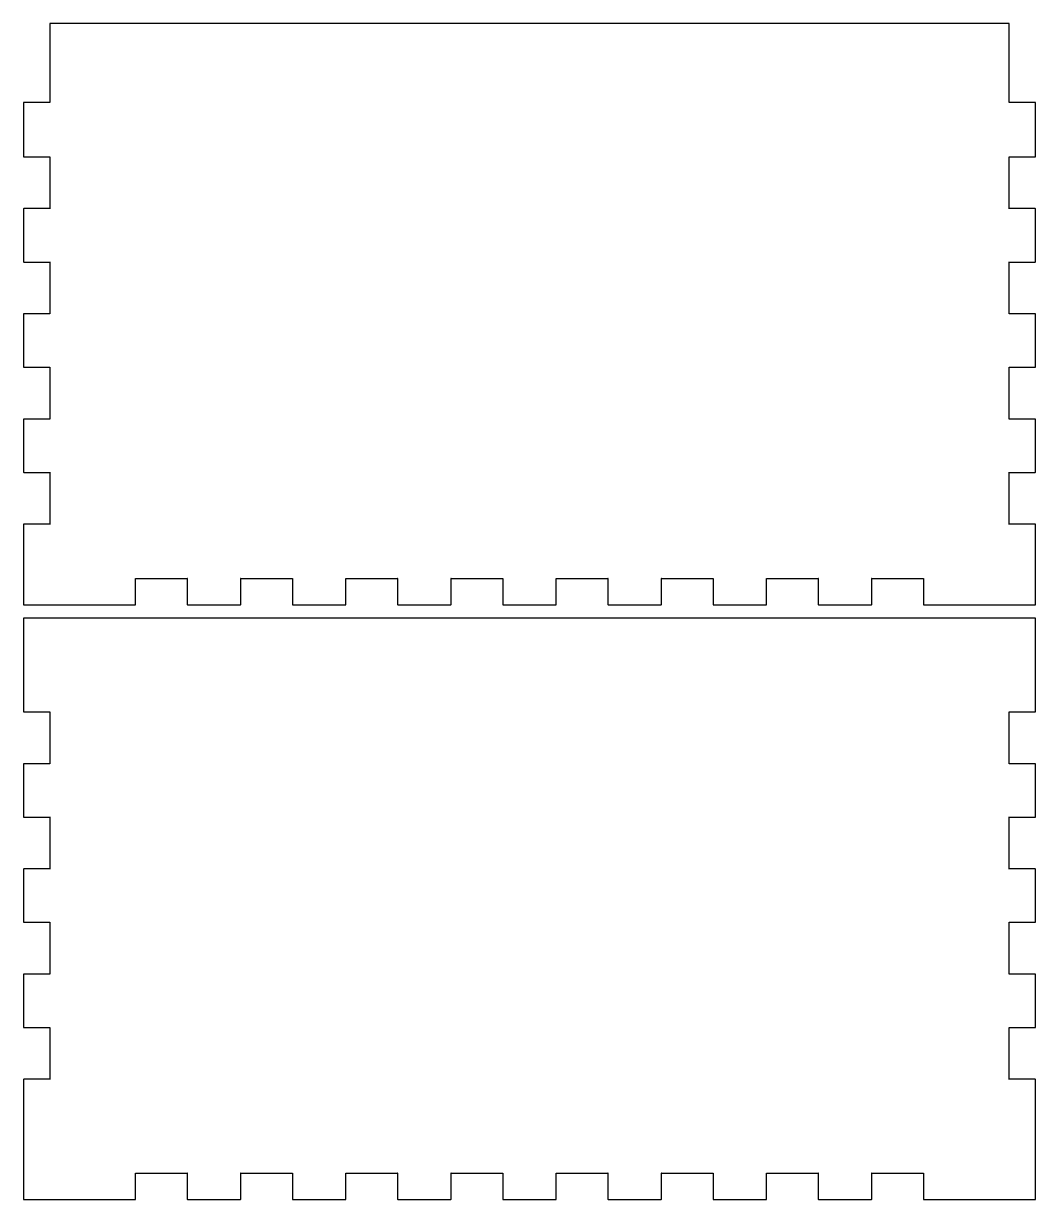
# Model space of a CAD drawing. Header units: millimetres. Extents: x 9 to 279, y 10 to 1234.
# Drawn here: x 29.1 to 279.3, y 377.2 to 667.9 of the extents above; entities that cross this region are included whole.
import ezdxf

# ---------------------------------------------------------------- set-up
doc = ezdxf.new("R2010")
doc.units = ezdxf.units.MM
doc.layers.get('0').update_dxf_attribs({"linetype": 'CONTINUOUS'})

msp = doc.modelspace()

# ---------------------------------------------------------------- linework, layer by layer
at = {"color": 7}
for points in [[(35.623, 667.8), (35.623, 648.4), (29.223, 648.4)], [(272.723, 667.9), (35.723, 667.9)], [(279.223, 648.4), (272.823, 648.4), (272.823, 667.8)], [(29.123, 648.3), (29.123, 635.05)], [(279.323, 635.05), (279.323, 648.3)], [(29.223, 634.95), (35.623, 634.95), (35.623, 622.15), (29.223, 622.15)], [(279.223, 622.15), (272.823, 622.15), (272.823, 634.95), (279.223, 634.95)], [(29.123, 622.05), (29.123, 609.05)], [(279.323, 609.05), (279.323, 622.05)], [(29.223, 608.95), (35.623, 608.95), (35.623, 596.15), (29.223, 596.15)], [(279.223, 596.15), (272.823, 596.15), (272.823, 608.95), (279.223, 608.95)], [(29.123, 596.05), (29.123, 583.05)], [(279.323, 583.05), (279.323, 596.05)], [(29.223, 582.95), (35.623, 582.95), (35.623, 570.15), (29.223, 570.15)], [(279.223, 570.15), (272.823, 570.15), (272.823, 582.95), (279.223, 582.95)], [(29.123, 570.05), (29.123, 557.05)], [(279.323, 557.05), (279.323, 570.05)], [(29.223, 556.95), (35.623, 556.95), (35.623, 544.15), (29.223, 544.15)], [(279.223, 544.15), (272.823, 544.15), (272.823, 556.95), (279.223, 556.95)], [(29.123, 544.05), (29.123, 530.8), (29.123, 524.3)], [(279.323, 524.3), (279.323, 530.8), (279.323, 544.05)], [(56.823, 524.3), (56.823, 530.7), (69.623, 530.7), (69.623, 524.3)], [(82.823, 524.3), (82.823, 530.7), (95.623, 530.7), (95.623, 524.3)], [(108.823, 524.3), (108.823, 530.7), (121.623, 530.7), (121.623, 524.3)], [(134.823, 524.3), (134.823, 530.7), (147.623, 530.7), (147.623, 524.3)], [(160.823, 524.3), (160.823, 530.7), (173.623, 530.7), (173.623, 524.3)], [(186.823, 524.3), (186.823, 530.7), (199.623, 530.7), (199.623, 524.3)], [(212.823, 524.3), (212.823, 530.7), (225.623, 530.7), (225.623, 524.3)], [(238.823, 524.3), (238.823, 530.7), (251.623, 530.7), (251.623, 524.3)], [(29.223, 524.2), (35.723, 524.2), (35.723, 524.2)], [(35.723, 524.2), (56.723, 524.2)], [(69.723, 524.2), (82.723, 524.2)], [(95.723, 524.2), (108.723, 524.2)], [(121.723, 524.2), (134.723, 524.2)], [(147.723, 524.2), (160.723, 524.2)], [(173.723, 524.2), (186.723, 524.2)], [(199.723, 524.2), (212.723, 524.2)], [(225.723, 524.2), (238.723, 524.2)], [(251.723, 524.2), (272.723, 524.2), (279.223, 524.2)], [(29.123, 520.85), (29.123, 497.85)], [(279.223, 520.95), (272.723, 520.95), (35.723, 520.95), (29.223, 520.95)], [(279.323, 497.85), (279.323, 520.85)], [(29.223, 497.75), (35.623, 497.75), (35.623, 484.95), (29.223, 484.95)], [(279.223, 484.95), (272.823, 484.95), (272.823, 497.75), (279.223, 497.75)], [(29.123, 484.85), (29.123, 471.85)], [(279.323, 471.85), (279.323, 484.85)], [(29.223, 471.75), (35.623, 471.75), (35.623, 458.95), (29.223, 458.95)], [(279.223, 458.95), (272.823, 458.95), (272.823, 471.75), (279.223, 471.75)], [(29.123, 458.85), (29.123, 445.85)], [(279.323, 445.85), (279.323, 458.85)], [(29.223, 445.75), (35.623, 445.75), (35.623, 432.95), (29.223, 432.95)], [(279.223, 432.95), (272.823, 432.95), (272.823, 445.75), (279.223, 445.75)], [(29.123, 432.85), (29.123, 419.85)], [(279.323, 419.85), (279.323, 432.85)], [(29.223, 419.75), (35.623, 419.75), (35.623, 406.95), (29.223, 406.95)], [(279.223, 406.95), (272.823, 406.95), (272.823, 419.75), (279.223, 419.75)], [(29.123, 406.85), (29.123, 383.85), (29.123, 377.35)], [(279.323, 377.35), (279.323, 383.85), (279.323, 406.85)], [(56.823, 377.35), (56.823, 383.75), (69.623, 383.75), (69.623, 377.35)], [(82.823, 377.35), (82.823, 383.75), (95.623, 383.75), (95.623, 377.35)], [(108.823, 377.35), (108.823, 383.75), (121.623, 383.75), (121.623, 377.35)], [(134.823, 377.35), (134.823, 383.75), (147.623, 383.75), (147.623, 377.35)], [(160.823, 377.35), (160.823, 383.75), (173.623, 383.75), (173.623, 377.35)], [(186.823, 377.35), (186.823, 383.75), (199.623, 383.75), (199.623, 377.35)], [(212.823, 377.35), (212.823, 383.75), (225.623, 383.75), (225.623, 377.35)], [(238.823, 377.35), (238.823, 383.75), (251.623, 383.75), (251.623, 377.35)], [(29.223, 377.25), (35.723, 377.25), (35.723, 377.25)], [(35.723, 377.25), (56.723, 377.25)], [(69.723, 377.25), (82.723, 377.25)], [(95.723, 377.25), (108.723, 377.25)], [(121.723, 377.25), (134.723, 377.25)], [(147.723, 377.25), (160.723, 377.25)], [(173.723, 377.25), (186.723, 377.25)], [(199.723, 377.25), (212.723, 377.25)], [(225.723, 377.25), (238.723, 377.25)], [(251.723, 377.25), (272.723, 377.25), (279.223, 377.25)]]:
    msp.add_lwpolyline(points, dxfattribs=at)
for points in [[(35.723, 667.9), (35.668, 667.9), (35.623, 667.855), (35.623, 667.8)], [(272.823, 667.8), (272.823, 667.855), (272.779, 667.9), (272.723, 667.9)], [(29.223, 648.4), (29.168, 648.4), (29.123, 648.355), (29.123, 648.3)], [(35.623, 648.4), (35.623, 648.3), (35.723, 648.4), (35.623, 648.4)], [(272.823, 648.4), (272.723, 648.4), (272.823, 648.3), (272.823, 648.4)], [(279.323, 648.3), (279.323, 648.355), (279.279, 648.4), (279.223, 648.4)], [(29.123, 635.05), (29.123, 634.995), (29.168, 634.95), (29.223, 634.95)], [(35.623, 634.95), (35.723, 634.95), (35.623, 635.05), (35.623, 634.95)], [(272.823, 634.95), (272.823, 635.05), (272.723, 634.95), (272.823, 634.95)], [(279.223, 634.95), (279.279, 634.95), (279.323, 634.995), (279.323, 635.05)], [(29.223, 622.15), (29.168, 622.15), (29.123, 622.105), (29.123, 622.05)], [(35.623, 622.15), (35.623, 622.05), (35.723, 622.15), (35.623, 622.15)], [(272.823, 622.15), (272.723, 622.15), (272.823, 622.05), (272.823, 622.15)], [(279.323, 622.05), (279.323, 622.105), (279.279, 622.15), (279.223, 622.15)], [(29.123, 609.05), (29.123, 608.995), (29.168, 608.95), (29.223, 608.95)], [(35.623, 608.95), (35.723, 608.95), (35.623, 609.05), (35.623, 608.95)], [(272.823, 608.95), (272.823, 609.05), (272.723, 608.95), (272.823, 608.95)], [(279.223, 608.95), (279.279, 608.95), (279.323, 608.995), (279.323, 609.05)], [(29.223, 596.15), (29.168, 596.15), (29.123, 596.105), (29.123, 596.05)], [(35.623, 596.15), (35.623, 596.05), (35.723, 596.15), (35.623, 596.15)], [(272.823, 596.15), (272.723, 596.15), (272.823, 596.05), (272.823, 596.15)], [(279.323, 596.05), (279.323, 596.105), (279.279, 596.15), (279.223, 596.15)], [(29.123, 583.05), (29.123, 582.995), (29.168, 582.95), (29.223, 582.95)], [(35.623, 582.95), (35.723, 582.95), (35.623, 583.05), (35.623, 582.95)], [(272.823, 582.95), (272.823, 583.05), (272.723, 582.95), (272.823, 582.95)], [(279.223, 582.95), (279.279, 582.95), (279.323, 582.995), (279.323, 583.05)], [(29.223, 570.15), (29.168, 570.15), (29.123, 570.105), (29.123, 570.05)], [(35.623, 570.15), (35.623, 570.05), (35.723, 570.15), (35.623, 570.15)], [(272.823, 570.15), (272.723, 570.15), (272.823, 570.05), (272.823, 570.15)], [(279.323, 570.05), (279.323, 570.105), (279.279, 570.15), (279.223, 570.15)], [(29.123, 557.05), (29.123, 556.995), (29.168, 556.95), (29.223, 556.95)], [(35.623, 556.95), (35.723, 556.95), (35.623, 557.05), (35.623, 556.95)], [(272.823, 556.95), (272.823, 557.05), (272.723, 556.95), (272.823, 556.95)], [(279.223, 556.95), (279.279, 556.95), (279.323, 556.995), (279.323, 557.05)], [(29.223, 544.15), (29.168, 544.15), (29.123, 544.105), (29.123, 544.05)], [(35.623, 544.15), (35.623, 544.05), (35.723, 544.15), (35.623, 544.15)], [(272.823, 544.15), (272.723, 544.15), (272.823, 544.05), (272.823, 544.15)], [(279.323, 544.05), (279.323, 544.105), (279.279, 544.15), (279.223, 544.15)], [(56.823, 530.7), (56.823, 530.8), (56.723, 530.7), (56.823, 530.7)], [(69.623, 530.7), (69.723, 530.7), (69.623, 530.8), (69.623, 530.7)], [(82.823, 530.7), (82.823, 530.8), (82.723, 530.7), (82.823, 530.7)], [(95.623, 530.7), (95.723, 530.7), (95.623, 530.8), (95.623, 530.7)], [(108.823, 530.7), (108.823, 530.8), (108.723, 530.7), (108.823, 530.7)], [(121.623, 530.7), (121.723, 530.7), (121.623, 530.8), (121.623, 530.7)], [(134.823, 530.7), (134.823, 530.8), (134.723, 530.7), (134.823, 530.7)], [(147.623, 530.7), (147.723, 530.7), (147.623, 530.8), (147.623, 530.7)], [(160.823, 530.7), (160.823, 530.8), (160.723, 530.7), (160.823, 530.7)], [(173.623, 530.7), (173.723, 530.7), (173.623, 530.8), (173.623, 530.7)], [(186.823, 530.7), (186.823, 530.8), (186.723, 530.7), (186.823, 530.7)], [(199.623, 530.7), (199.723, 530.7), (199.623, 530.8), (199.623, 530.7)], [(212.823, 530.7), (212.823, 530.8), (212.723, 530.7), (212.823, 530.7)], [(225.623, 530.7), (225.723, 530.7), (225.623, 530.8), (225.623, 530.7)], [(238.823, 530.7), (238.823, 530.8), (238.723, 530.7), (238.823, 530.7)], [(251.623, 530.7), (251.723, 530.7), (251.623, 530.8), (251.623, 530.7)], [(29.123, 524.3), (29.123, 524.245), (29.168, 524.2), (29.223, 524.2)], [(56.723, 524.2), (56.779, 524.2), (56.823, 524.245), (56.823, 524.3)], [(69.623, 524.3), (69.623, 524.245), (69.668, 524.2), (69.723, 524.2)], [(82.723, 524.2), (82.779, 524.2), (82.823, 524.245), (82.823, 524.3)], [(95.623, 524.3), (95.623, 524.245), (95.668, 524.2), (95.723, 524.2)], [(108.723, 524.2), (108.779, 524.2), (108.823, 524.245), (108.823, 524.3)], [(121.623, 524.3), (121.623, 524.245), (121.668, 524.2), (121.723, 524.2)], [(134.723, 524.2), (134.779, 524.2), (134.823, 524.245), (134.823, 524.3)], [(147.623, 524.3), (147.623, 524.245), (147.668, 524.2), (147.723, 524.2)], [(160.723, 524.2), (160.779, 524.2), (160.823, 524.245), (160.823, 524.3)], [(173.623, 524.3), (173.623, 524.245), (173.668, 524.2), (173.723, 524.2)], [(186.723, 524.2), (186.779, 524.2), (186.823, 524.245), (186.823, 524.3)], [(199.623, 524.3), (199.623, 524.245), (199.668, 524.2), (199.723, 524.2)], [(212.723, 524.2), (212.779, 524.2), (212.823, 524.245), (212.823, 524.3)], [(225.623, 524.3), (225.623, 524.245), (225.668, 524.2), (225.723, 524.2)], [(238.723, 524.2), (238.779, 524.2), (238.823, 524.245), (238.823, 524.3)], [(251.623, 524.3), (251.623, 524.245), (251.668, 524.2), (251.723, 524.2)], [(279.223, 524.2), (279.279, 524.2), (279.323, 524.245), (279.323, 524.3)], [(29.223, 520.95), (29.168, 520.95), (29.123, 520.905), (29.123, 520.85)], [(279.323, 520.85), (279.323, 520.905), (279.279, 520.95), (279.223, 520.95)], [(29.123, 497.85), (29.123, 497.795), (29.168, 497.75), (29.223, 497.75)], [(35.623, 497.75), (35.723, 497.75), (35.623, 497.85), (35.623, 497.75)], [(272.823, 497.75), (272.823, 497.85), (272.723, 497.75), (272.823, 497.75)], [(279.223, 497.75), (279.279, 497.75), (279.323, 497.795), (279.323, 497.85)], [(29.223, 484.95), (29.168, 484.95), (29.123, 484.905), (29.123, 484.85)], [(35.623, 484.95), (35.623, 484.85), (35.723, 484.95), (35.623, 484.95)], [(272.823, 484.95), (272.723, 484.95), (272.823, 484.85), (272.823, 484.95)], [(279.323, 484.85), (279.323, 484.905), (279.279, 484.95), (279.223, 484.95)], [(29.123, 471.85), (29.123, 471.795), (29.168, 471.75), (29.223, 471.75)], [(35.623, 471.75), (35.723, 471.75), (35.623, 471.85), (35.623, 471.75)], [(272.823, 471.75), (272.823, 471.85), (272.723, 471.75), (272.823, 471.75)], [(279.223, 471.75), (279.279, 471.75), (279.323, 471.795), (279.323, 471.85)], [(29.223, 458.95), (29.168, 458.95), (29.123, 458.905), (29.123, 458.85)], [(35.623, 458.95), (35.623, 458.85), (35.723, 458.95), (35.623, 458.95)], [(272.823, 458.95), (272.723, 458.95), (272.823, 458.85), (272.823, 458.95)], [(279.323, 458.85), (279.323, 458.905), (279.279, 458.95), (279.223, 458.95)], [(29.123, 445.85), (29.123, 445.795), (29.168, 445.75), (29.223, 445.75)], [(35.623, 445.75), (35.723, 445.75), (35.623, 445.85), (35.623, 445.75)], [(272.823, 445.75), (272.823, 445.85), (272.723, 445.75), (272.823, 445.75)], [(279.223, 445.75), (279.279, 445.75), (279.323, 445.795), (279.323, 445.85)], [(29.223, 432.95), (29.168, 432.95), (29.123, 432.905), (29.123, 432.85)], [(35.623, 432.95), (35.623, 432.85), (35.723, 432.95), (35.623, 432.95)], [(272.823, 432.95), (272.723, 432.95), (272.823, 432.85), (272.823, 432.95)], [(279.323, 432.85), (279.323, 432.905), (279.279, 432.95), (279.223, 432.95)], [(29.123, 419.85), (29.123, 419.795), (29.168, 419.75), (29.223, 419.75)], [(35.623, 419.75), (35.723, 419.75), (35.623, 419.85), (35.623, 419.75)], [(272.823, 419.75), (272.823, 419.85), (272.723, 419.75), (272.823, 419.75)], [(279.223, 419.75), (279.279, 419.75), (279.323, 419.795), (279.323, 419.85)], [(29.223, 406.95), (29.168, 406.95), (29.123, 406.905), (29.123, 406.85)], [(35.623, 406.95), (35.623, 406.85), (35.723, 406.95), (35.623, 406.95)], [(272.823, 406.95), (272.723, 406.95), (272.823, 406.85), (272.823, 406.95)], [(279.323, 406.85), (279.323, 406.905), (279.279, 406.95), (279.223, 406.95)], [(56.823, 383.75), (56.823, 383.85), (56.723, 383.75), (56.823, 383.75)], [(69.623, 383.75), (69.723, 383.75), (69.623, 383.85), (69.623, 383.75)], [(82.823, 383.75), (82.823, 383.85), (82.723, 383.75), (82.823, 383.75)], [(95.623, 383.75), (95.723, 383.75), (95.623, 383.85), (95.623, 383.75)], [(108.823, 383.75), (108.823, 383.85), (108.723, 383.75), (108.823, 383.75)], [(121.623, 383.75), (121.723, 383.75), (121.623, 383.85), (121.623, 383.75)], [(134.823, 383.75), (134.823, 383.85), (134.723, 383.75), (134.823, 383.75)], [(147.623, 383.75), (147.723, 383.75), (147.623, 383.85), (147.623, 383.75)], [(160.823, 383.75), (160.823, 383.85), (160.723, 383.75), (160.823, 383.75)], [(173.623, 383.75), (173.723, 383.75), (173.623, 383.85), (173.623, 383.75)], [(186.823, 383.75), (186.823, 383.85), (186.723, 383.75), (186.823, 383.75)], [(199.623, 383.75), (199.723, 383.75), (199.623, 383.85), (199.623, 383.75)], [(212.823, 383.75), (212.823, 383.85), (212.723, 383.75), (212.823, 383.75)], [(225.623, 383.75), (225.723, 383.75), (225.623, 383.85), (225.623, 383.75)], [(238.823, 383.75), (238.823, 383.85), (238.723, 383.75), (238.823, 383.75)], [(251.623, 383.75), (251.723, 383.75), (251.623, 383.85), (251.623, 383.75)], [(29.123, 377.35), (29.123, 377.295), (29.168, 377.25), (29.223, 377.25)], [(56.723, 377.25), (56.779, 377.25), (56.823, 377.295), (56.823, 377.35)], [(69.623, 377.35), (69.623, 377.295), (69.668, 377.25), (69.723, 377.25)], [(82.723, 377.25), (82.779, 377.25), (82.823, 377.295), (82.823, 377.35)], [(95.623, 377.35), (95.623, 377.295), (95.668, 377.25), (95.723, 377.25)], [(108.723, 377.25), (108.779, 377.25), (108.823, 377.295), (108.823, 377.35)], [(121.623, 377.35), (121.623, 377.295), (121.668, 377.25), (121.723, 377.25)], [(134.723, 377.25), (134.779, 377.25), (134.823, 377.295), (134.823, 377.35)], [(147.623, 377.35), (147.623, 377.295), (147.668, 377.25), (147.723, 377.25)], [(160.723, 377.25), (160.779, 377.25), (160.823, 377.295), (160.823, 377.35)], [(173.623, 377.35), (173.623, 377.295), (173.668, 377.25), (173.723, 377.25)], [(186.723, 377.25), (186.779, 377.25), (186.823, 377.295), (186.823, 377.35)], [(199.623, 377.35), (199.623, 377.295), (199.668, 377.25), (199.723, 377.25)], [(212.723, 377.25), (212.779, 377.25), (212.823, 377.295), (212.823, 377.35)], [(225.623, 377.35), (225.623, 377.295), (225.668, 377.25), (225.723, 377.25)], [(238.723, 377.25), (238.779, 377.25), (238.823, 377.295), (238.823, 377.35)], [(251.623, 377.35), (251.623, 377.295), (251.668, 377.25), (251.723, 377.25)], [(279.223, 377.25), (279.279, 377.25), (279.323, 377.295), (279.323, 377.35)]]:
    msp.add_open_spline(points, degree=3, dxfattribs=at)

doc.saveas('drawing.dxf')
